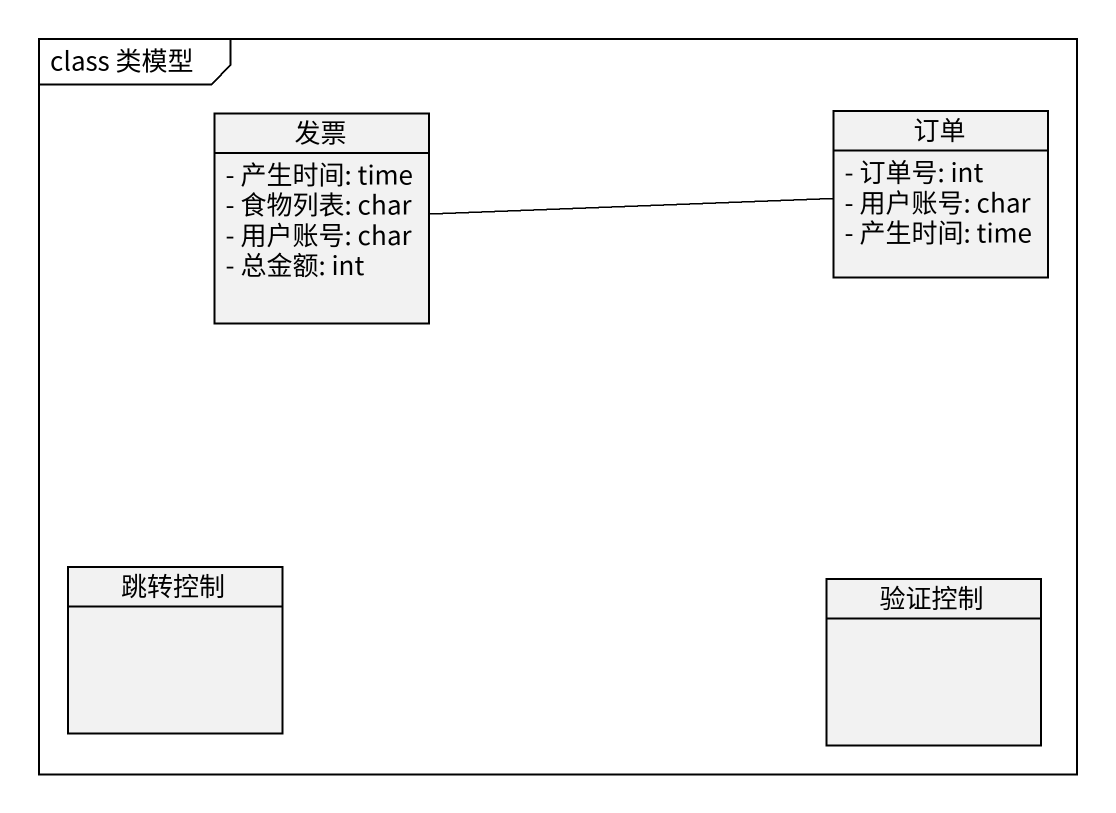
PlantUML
@startuml
mainframe class 类模型
hide circle
hide empty members
skinparam classAttributeIconSize 0
class 发票 {
  - 产生时间: time
  - 食物列表: char
  - 用户账号: char
  - 总金额: int
}
class 订单 {
  - 订单号: int
  - 用户账号: char
  - 产生时间: time
}
class 跳转控制
class 验证控制
订单 -left- 发票
@enduml
